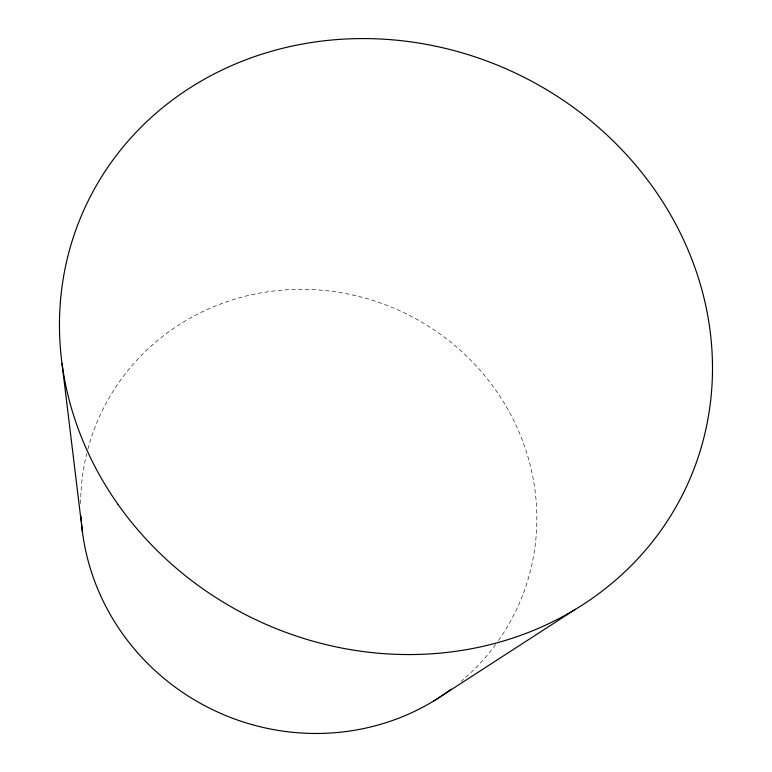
<?xml version="1.0" encoding="UTF-8"?>
<svg xmlns="http://www.w3.org/2000/svg" width="772" height="772" viewBox="0 0 772 772"><rect width="100%" height="100%" fill="white"/><g stroke="black" fill="none" stroke-linecap="round" stroke-linejoin="round"><path stroke-width="0.58" stroke-dasharray="3.86 2.9" d="M87.873 449.159A229.757 220.348 25.1 0 1 401.951 311.743A229.757 220.348 25.1 0 1 498.316 640.779M495.653 644.485A229.757 220.348 25.1 0 1 461.173 681.3M80.664 503.653A229.757 220.348 25.1 0 1 86.744 453.569"/><path stroke-width="1.16" d="M433.71 701.005L575.478 609.291M62.011 363.438L82.536 532.719M451.157 689.242A229.757 220.348 25.1 0 1 218.852 712.585A229.757 220.348 25.1 0 1 81.514 523.416M81.321 521.09A229.757 220.348 25.1 0 1 81.002 516.429M118.087 504.492A331.535 302.576 25.1 0 0 681.589 496.589A331.535 302.576 25.1 0 0 358.247 38.61A331.535 302.576 25.1 0 0 118.087 504.492"/></g></svg>
